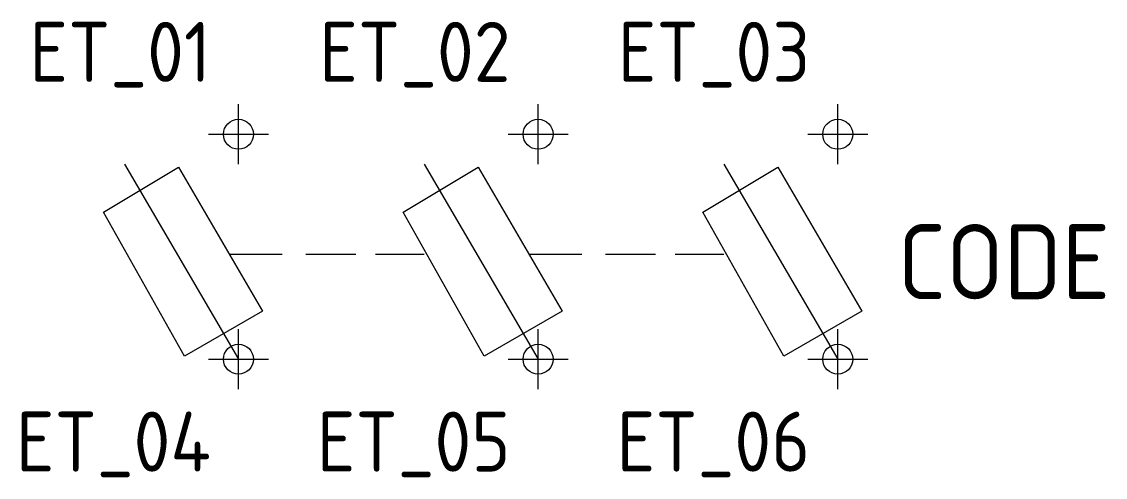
# Model space of a CAD drawing. Extents: x 1512.8 to 1548.9, y 3862.3 to 3877.5.
import ezdxf
from ezdxf.enums import TextEntityAlignment as Align

# ---------------------------------------------------------------- set-up
doc = ezdxf.new("R2010")
doc.units = 0
doc.header["$LTSCALE"] = 10
doc.header["$MEASUREMENT"] = 0
doc.header["$PDMODE"] = 34
doc.header["$PDSIZE"] = -5
doc.layers.get('0').update_dxf_attribs({"linetype": 'CONTINUOUS'})
for name, color, linetype in [('C', 7, 'CONTINUOUS'), ('TKST2', 1, 'CONTINUOUS'), ('TKST3', 3, 'CONTINUOUS')]:
    doc.layers.add(name, color=color, linetype=linetype)
doc.styles.get("Standard").update_dxf_attribs({"font": 'iso8.shx'})

msp = doc.modelspace()

# ---------------------------------------------------------------- linework, layer by layer
at = {"linetype": 'CONTINUOUS'}
for p, q in [((1519.7, 3869.75), (1521.464, 3869.75)), ((1522.253, 3869.75), (1523.922, 3869.75)), ((1524.571, 3869.75), (1526.2, 3869.75)), ((1529.7, 3869.75), (1531.464, 3869.75)), ((1532.253, 3869.75), (1533.922, 3869.75)), ((1534.571, 3869.75), (1536.2, 3869.75))]:
    msp.add_line(p, q, dxfattribs=at)
for points in [[(1519, 3873.75), (1521, 3873.75)], [(1529, 3873.75), (1531, 3873.75)], [(1539, 3873.75), (1541, 3873.75)], [(1515.5, 3871.15), (1518, 3872.65), (1520.8, 3867.85), (1518.2, 3866.35), (1515.5, 3871.15)], [(1516.2, 3872.75), (1520, 3866.25)], [(1525.5, 3871.15), (1528, 3872.65), (1530.8, 3867.85), (1528.2, 3866.35), (1525.5, 3871.15)], [(1526.2, 3872.75), (1530, 3866.25)], [(1535.5, 3871.15), (1538, 3872.65), (1540.8, 3867.85), (1538.2, 3866.35), (1535.5, 3871.15)], [(1536.2, 3872.75), (1540, 3866.25)]]:
    msp.add_lwpolyline(points)
at = {"layer": 'C', "color": 1}
msp.add_point((1520, 3873.75), dxfattribs=at)
at = {"layer": 'C', "color": 3}
msp.add_point((1530, 3873.75), dxfattribs=at)
at = {"layer": 'C', "color": 5}
msp.add_point((1540, 3873.75), dxfattribs=at)
at = {"layer": 'C', "color": 2}
msp.add_point((1520, 3866.25), dxfattribs=at)
at = {"layer": 'C', "color": 4}
msp.add_point((1530, 3866.25), dxfattribs=at)
at = {"layer": 'C', "color": 6}
msp.add_point((1540, 3866.25), dxfattribs=at)

# ---------------------------------------------------------------- texts
at = {"layer": 'TKST2'}
for tag, p in [('ET_01', (1519.08, 3875.5)), ('ET_02', (1529.08, 3875.5)), ('ET_03', (1539.08, 3875.5))]:
    msp.add_attdef(tag, text='', height=2, dxfattribs=at).set_placement(p, align=Align.RIGHT)
for tag, p in [('ET_04', (1519.08, 3864.5)), ('ET_05', (1529.08, 3864.5)), ('ET_06', (1539.08, 3864.5))]:
    msp.add_attdef(tag, text='', height=2, dxfattribs=at).set_placement(p, align=Align.TOP_RIGHT)
at = {"layer": 'TKST3'}
msp.add_attdef('CODE', (1542, 3868.25), '-Q', height=2.5, dxfattribs=at)

doc.saveas('drawing.dxf')
